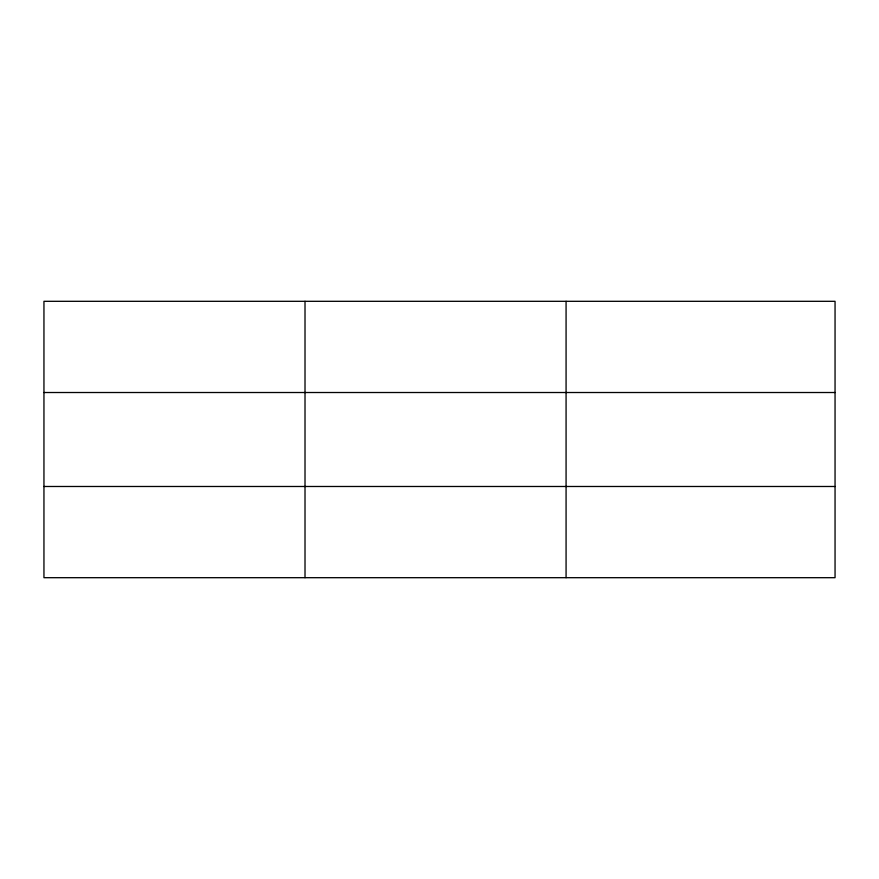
<?xml version="1.0" encoding="UTF-8"?>
<svg xmlns="http://www.w3.org/2000/svg" width="879" height="879" viewBox="0 0 879 879"><rect width="100%" height="100%" fill="white"/><g stroke="black" fill="none" stroke-linecap="round" stroke-linejoin="round"><path stroke-width="1.32" d="M305.013 301.31L305.013 577.69M566.076 301.31L566.076 577.69M835.05 486.483L835.05 577.69L43.95 577.69L43.95 301.31L835.05 301.31L835.05 486.483L43.95 486.483M43.95 392.517L835.05 392.517"/></g></svg>
